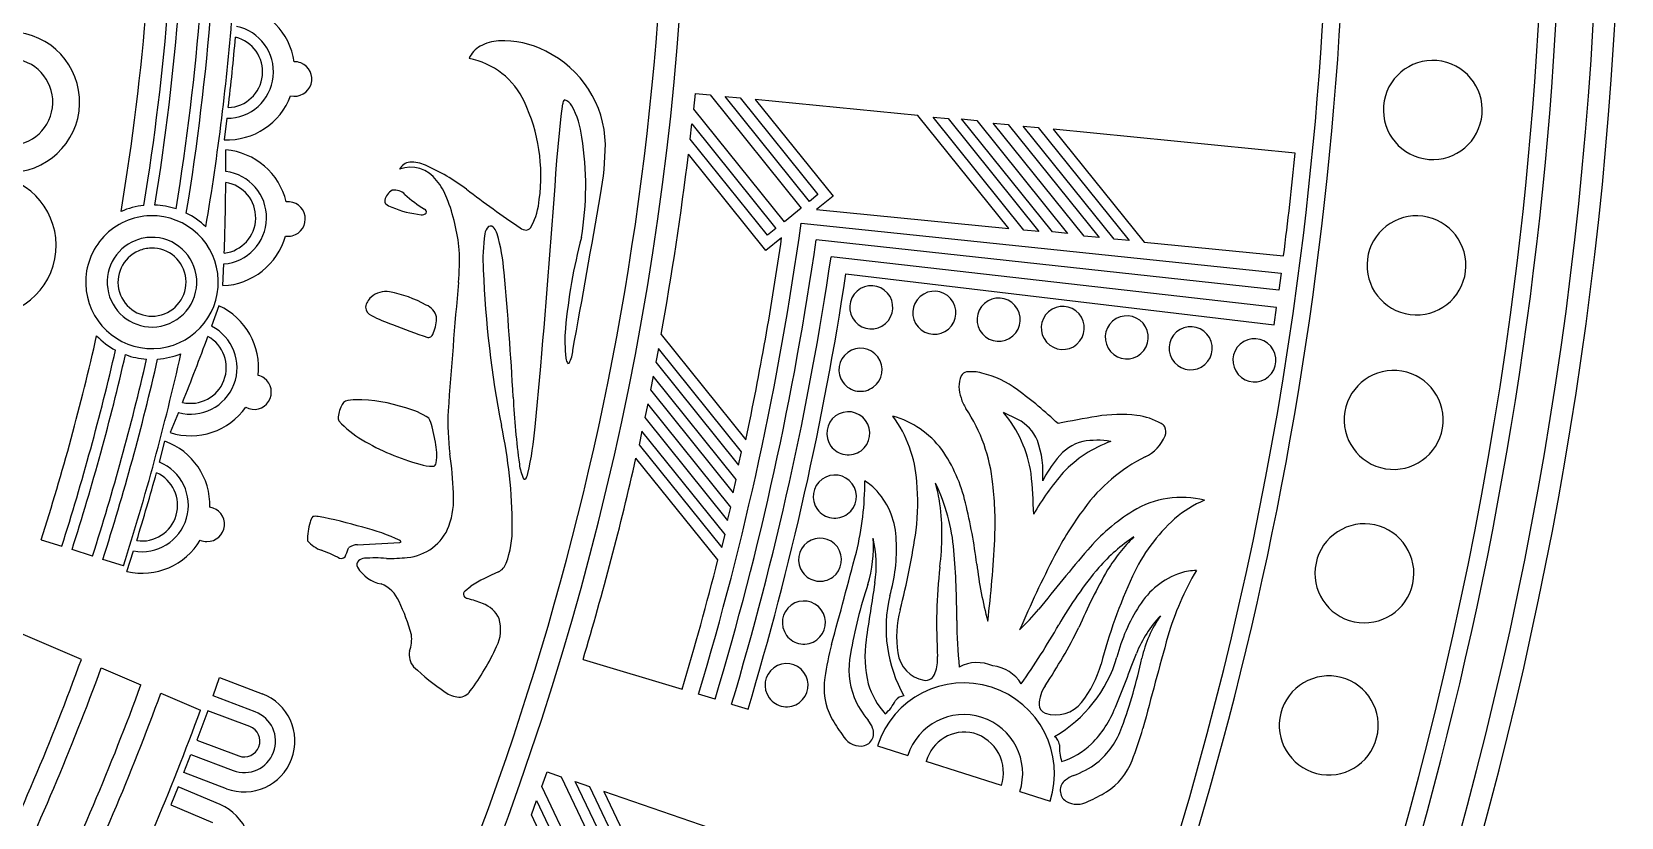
# Model space of a CAD drawing. Header units: metres. Extents: x 0.3 to 22.9, y 0.3 to 22.9.
# Drawn here: x 18.291 to 22.901, y 8.636 to 10.912 of the extents above; entities that cross this region are included whole.
import ezdxf

# ---------------------------------------------------------------- set-up
doc = ezdxf.new("R2010")
doc.units = ezdxf.units.M

msp = doc.modelspace()

# ---------------------------------------------------------------- linework, layer by layer
for p, q in [((19.826082, 10.667754), (19.831276, 10.703456)), ((20.210642, 10.688353), (20.215916, 10.733165)), ((20.215916, 10.733165), (20.258179, 10.728978)), ((20.258179, 10.728978), (20.522309, 10.400933)), ((20.546651, 10.420533), (20.30178, 10.724659)), ((20.30178, 10.724659), (20.345381, 10.720339)), ((20.345381, 10.720339), (20.570993, 10.440132)), ((20.861318, 10.669226), (20.388982, 10.71602)), ((20.388982, 10.71602), (20.614935, 10.435389)), ((18.856582, 10.661389), (18.848622, 10.599054)), ((19.813866, 10.538856), (19.826082, 10.667754)), ((20.473624, 10.361734), (20.210642, 10.688353)), ((21.125107, 10.341605), (20.861318, 10.669226)), ((21.168708, 10.337285), (20.904919, 10.664907)), ((20.904919, 10.664907), (20.94852, 10.660587)), ((20.94852, 10.660587), (21.212309, 10.332966)), ((21.251743, 10.332104), (20.987955, 10.659726)), ((20.987955, 10.659726), (21.031556, 10.655406)), ((21.031556, 10.655406), (21.295344, 10.327784)), ((20.200409, 10.601398), (20.205331, 10.645118)), ((20.205331, 10.645118), (20.449281, 10.342135)), ((21.343112, 10.320007), (21.079324, 10.647629)), ((21.079324, 10.647629), (21.122925, 10.643309)), ((21.122925, 10.643309), (21.386713, 10.315688)), ((21.430314, 10.311368), (21.166526, 10.63899)), ((21.166526, 10.63899), (21.210127, 10.634671)), ((21.210127, 10.634671), (21.473915, 10.307049)), ((21.253728, 10.630351), (21.517516, 10.302729)), ((21.955899, 10.560788), (21.253728, 10.630351)), ((18.853342, 10.507098), (18.853218, 10.569939)), ((20.424939, 10.322535), (20.200409, 10.601398)), ((20.420196, 10.278593), (20.195293, 10.55792)), ((20.570993, 10.440132), (20.546651, 10.420533)), ((20.614935, 10.435389), (20.567112, 10.396884)), ((20.522309, 10.400933), (20.473624, 10.361734)), ((20.567112, 10.396884), (21.125107, 10.341605)), ((20.449281, 10.342135), (20.424939, 10.322535)), ((20.522244, 10.357567), (21.915205, 10.212767)), ((21.212309, 10.332966), (21.168708, 10.337285)), ((21.295344, 10.327784), (21.251743, 10.332104)), ((20.465841, 10.315345), (20.420196, 10.278593)), ((21.908408, 10.162885), (20.565863, 10.309006)), ((21.386713, 10.315688), (21.343112, 10.320007)), ((21.473915, 10.307049), (21.430314, 10.311368)), ((21.517516, 10.302729), (21.921669, 10.262691)), ((18.844979, 10.176449), (18.847698, 10.239225)), ((21.901371, 10.113036), (20.60924, 10.259993)), ((20.652357, 10.21053), (21.894092, 10.063222)), ((21.915205, 10.212767), (21.908408, 10.162885)), ((18.833496, 10.11801), (18.812259, 10.058873)), ((21.894092, 10.063222), (21.901371, 10.113036)), ((20.116188, 10.034696), (20.361783, 9.72967)), ((20.108696, 9.994169), (20.10042, 9.954615)), ((20.349738, 9.694797), (20.108696, 9.994169)), ((19.750384, 9.766915), (19.767381, 9.942689)), ((19.845582, 9.951091), (19.849015, 9.951775)), ((20.093232, 9.91371), (20.084956, 9.874156)), ((20.334274, 9.614339), (20.093232, 9.91371)), ((20.10042, 9.954615), (20.340597, 9.656318)), ((20.084956, 9.874156), (20.325133, 9.57586)), ((20.077141, 9.834029), (20.068866, 9.794475)), ((20.318184, 9.534658), (20.077141, 9.834029)), ((18.716125, 9.80878), (18.692233, 9.750659)), ((20.068866, 9.794475), (20.309043, 9.496179)), ((21.151323, 9.788453), (21.109774, 9.809048)), ((19.461394, 9.722967), (19.451766, 9.767151)), ((20.060439, 9.755109), (20.052163, 9.715554)), ((20.301482, 9.455737), (20.060439, 9.755109)), ((18.660745, 9.664735), (18.676963, 9.725447)), ((20.052163, 9.715554), (20.29234, 9.417258)), ((20.340597, 9.656318), (20.349738, 9.694797)), ((20.280801, 9.381757), (20.043138, 9.676931)), ((20.325133, 9.57586), (20.334274, 9.614339)), ((20.309043, 9.496179), (20.318184, 9.534658)), ((20.29234, 9.417258), (20.301482, 9.455737)), ((18.317881, 9.440101), (18.37747, 9.421108)), ((18.466797, 9.392636), (18.407228, 9.411623)), ((18.566705, 9.347631), (18.585651, 9.407541)), ((19.207836, 9.413482), (19.210534, 9.417555)), ((19.235511, 9.425772), (19.358283, 9.432337)), ((19.358283, 9.432337), (19.361978, 9.434341)), ((19.361978, 9.434341), (19.359036, 9.437813)), ((18.5562, 9.36414), (18.496614, 9.383132)), ((19.547649, 9.291725), (19.564241, 9.305488)), ((18.434484, 9.093497), (18.088839, 9.240421)), ((19.889657, 9.093078), (20.176955, 9.006711)), ((18.492097, 9.069007), (18.607304, 9.020036)), ((18.816296, 8.987399), (18.834848, 9.040429)), ((18.834848, 9.040429), (18.958659, 8.99378)), ((18.664906, 8.995551), (18.780069, 8.946598)), ((20.272681, 8.977934), (20.224815, 8.992323)), ((18.938857, 8.941222), (18.816296, 8.987399)), ((20.32057, 8.963537), (20.368453, 8.949143)), ((18.800931, 8.94466), (18.768967, 8.859646)), ((18.922845, 8.898726), (18.800931, 8.94466)), ((18.768967, 8.859646), (18.890823, 8.813735)), ((18.731268, 8.765303), (18.752368, 8.817372)), ((18.752368, 8.817372), (18.874812, 8.771239)), ((20.74407, 8.843088), (20.83175, 8.814875)), ((18.855009, 8.71868), (18.731268, 8.765303)), ((19.770115, 8.724814), (19.785581, 8.767202)), ((19.785581, 8.767202), (19.825739, 8.753381)), ((21.103405, 8.727464), (20.885133, 8.797698)), ((18.714731, 8.723913), (18.694141, 8.671639)), ((18.83653, 8.67243), (18.714731, 8.723913)), ((19.950684, 8.346351), (19.770115, 8.724814)), ((19.825739, 8.753381), (20.007097, 8.373266)), ((20.035303, 8.386724), (19.867169, 8.739123)), ((19.867169, 8.739123), (19.908599, 8.724865)), ((19.908599, 8.724865), (20.063509, 8.400181)), ((18.694141, 8.671639), (18.814663, 8.620696)), ((19.740105, 8.642562), (19.754976, 8.683969)), ((19.754976, 8.683969), (19.922478, 8.332894)), ((20.398841, 8.556146), (19.950028, 8.710607)), ((19.950028, 8.710607), (20.105173, 8.385432)), ((21.156766, 8.710294), (21.244446, 8.682081)), ((19.894272, 8.319436), (19.740105, 8.642562))]:
    msp.add_line(p, q)
for centre, radius, start, end in [((11.528173, 11.588533), 11.15272, -7.712732, 17.023252), ((11.520644, 11.588798), 10.535135, -7.626609, 15.39459), ((11.549617, 11.591013), 8.581234, -19.361037, 8.983778), ((11.584054, 11.583919), 10.521629, -21.859204, 2.338824), ((11.621137, 11.5783), 11.217655, -32.652432, 1.542881), ((11.620044, 11.578641), 11.281265, -31.438423, 1.606755), ((11.613054, 11.578109), 11.117427, -24.291397, 0.852075), ((11.609709, 11.580545), 8.582877, -44.599256, -2.086167), ((11.701843, 11.541679), 6.943599, -9.53572, -4.48209), ((11.712334, 11.541209), 6.995647, -9.31446, -4.485616), ((11.730032, 11.538412), 7.009017, -9.264364, -4.474445), ((11.724817, 11.539165), 7.076797, -9.271517, -4.477933), ((11.731335, 11.538967), 7.101579, -9.335832, -4.480781), ((11.727617, 11.540058), 7.16791, -9.584043, -4.487802), ((18.856842, 10.796055), 0.197171, 8.551007, 80.459909), ((18.856839, 10.796055), 0.134667, -5.957033, 78.195415), ((18.22578, 10.70844), 0.203466, -7.526495, 82.473505), ((11.727617, 11.540058), 7.182911, -6.774569, -5.140619), ((18.856863, 10.796079), 0.1034, -5.957594, 76.137435), ((19.651625, 10.762302), 0.123792, 93.235222, 119.078341), ((19.658035, 10.620761), 0.265474, 62.318079, 92.89245), ((19.628124, 10.80478), 0.075246, 119.158919, 156.753279), ((19.648096, 10.579977), 0.306375, 1.237244, 64.215678), ((18.22578, 10.70844), 0.125721, -7.526495, 82.473505), ((19.05317, 10.776465), 0.048926, 68.536304, 91.579443), ((19.052941, 10.775389), 0.050011, -17.287123, 68.74353), ((19.518609, 10.617336), 0.220865, 24.579415, 79.466123), ((22.354762, 10.685511), 0.14351, 85.2, 175.2), ((22.354762, 10.685511), 0.14351, -4.8, 85.2), ((18.856839, 10.796055), 0.134667, -90.10948, -5.957033), ((18.856863, 10.796079), 0.1034, -88.052624, -5.957594), ((19.052941, 10.775389), 0.050011, -103.317776, -17.287123), ((18.85683, 10.79607), 0.197187, -92.385646, -20.589982), ((19.261556, 10.49427), 0.50584, -7.710939, 25.14495), ((19.84709, 10.70428), 0.015836, 135.628749, -177.015208), ((19.821814, 10.676996), 0.040818, 29.556136, 70.006043), ((19.640899, 10.5778), 0.247139, 6.649947, 28.871546), ((22.354762, 10.685511), 0.14351, 175.2, -94.8), ((18.22578, 10.70844), 0.203466, -97.526495, -7.526495), ((18.22578, 10.70844), 0.125721, -97.526495, -7.526495), ((22.354762, 10.685511), 0.14351, -94.8, -4.8), ((19.001616, 10.465565), 0.895902, -9.616876, 9.045657), ((18.836791, 10.373437), 0.197187, 13.425931, 85.221595), ((19.143094, 10.590959), 0.811317, -10.716686, -0.308392), ((11.523798, 11.607673), 10.484498, -7.370381, -5.730574), ((19.389422, 10.498608), 0.035407, 94.335082, 154.093867), ((19.389204, 10.425155), 0.094381, 36.705805, 109.581109), ((19.392517, 10.437327), 0.096759, 65.417265, 93.419957), ((19.193342, 9.980168), 0.595409, 53.012848, 66.289013), ((-53.15063, 15.928321), 73.16327, -4.692726, -4.224436), ((11.550882, 11.597249), 8.706667, -10.338676, -6.85584), ((18.15776, 10.293031), 0.203466, -11.126495, 78.873505), ((11.670451, 10.524347), 7.182911, -2.023432, -0.389482), ((18.836822, 10.373424), 0.1034, -1.206457, 80.888573), ((18.836802, 10.373451), 0.134667, -1.207018, 82.945429), ((19.298458, 10.350379), 0.211904, 21.967924, 38.249583), ((19.329023, 10.421758), 0.014495, 170.630195, -143.934466), ((19.356551, 10.415755), 0.042658, 118.864195, 168.693656), ((19.342353, 10.410464), 0.043126, 44.453917, 98.52734), ((19.629161, 10.723372), 0.381406, -132.164664, -121.583691), ((18.967939, 10.22526), 0.565282, 5.612417, 21.196783), ((21.400127, 12.869282), 3.04011, -127.449279, -123.836793), ((19.564056, 10.44315), 0.199471, -28.004371, -4.817385), ((-18.365107, 17.026685), 38.867523, -10.431068, -9.756577), ((18.639287, 10.186519), 0.192413, 91.5, -178.5), ((18.639253, 10.186507), 0.223676, 96.033595, 113.657416), ((18.639287, 10.186519), 0.192413, 1.5, 91.5), ((18.639314, 10.186508), 0.223677, 71.803722, 87.870753), ((18.631826, 10.176602), 0.236002, 46.096607, 63.032407), ((19.03395, 10.369499), 0.050011, 10.123072, 96.153725), ((19.03395, 10.369499), 0.050011, -75.907581, 10.123072), ((19.352674, 10.459381), 0.058149, -127.461869, -107.719328), ((19.446889, 10.663656), 0.282756, -113.315546, -95.405091), ((19.423149, 10.399012), 0.017101, -99.744973, -46.370542), ((19.426049, 10.389675), 0.009405, -18.864059, 69.109276), ((22.30739, 10.235279), 0.14351, 82.8, 172.8), ((22.30739, 10.235279), 0.14351, -7.2, 82.8), ((18.836802, 10.373451), 0.134667, -85.359466, -1.207018), ((18.836822, 10.373424), 0.1034, -83.301486, -1.206457), ((19.639917, 10.323101), 0.035149, 134.626816, 174.608032), ((19.620557, 10.336061), 0.013182, 29.585416, 113.857486), ((19.596738, 10.313344), 0.045814, 16.986558, 39.635527), ((19.730206, 10.376222), 0.039462, -125.473267, -96.137676), ((19.7208, 10.357166), 0.020836, -75.58501, -21.614409), ((11.546769, 11.597921), 9.060773, -16.712471, -7.868079), ((18.639279, 10.186509), 0.129926, 111.346624, -166.310786), ((18.639236, 10.186539), 0.129882, 91.47762, 111.333971), ((18.639266, 10.186505), 0.098661, 91.474066, 112.993394), ((18.639334, 10.186506), 0.129917, 3.764074, 91.520406), ((18.639339, 10.186511), 0.098658, 6.006014, 91.516354), ((18.836805, 10.373451), 0.197171, -87.62396, -15.715058), ((19.034043, 10.368404), 0.048926, -98.743494, -75.700355), ((20.082182, 10.252396), 0.482962, 171.185402, -176.393024), ((19.103157, 10.172659), 0.559046, 4.314334, 15.9974), ((21.446334, 9.905304), 1.614489, 165.266868, 174.770813), ((11.537969, 11.599667), 9.119686, -16.707186, -8.136083), ((11.561962, 11.595236), 8.995399, -11.969508, -8.179968), ((18.15776, 10.293031), 0.203466, -101.126495, -11.126495), ((18.639272, 10.186505), 0.098664, 112.996341, -163.234575), ((18.851837, 10.248962), 0.679408, -5.384092, 2.664279), ((11.532237, 11.600721), 9.175486, -16.703331, -8.402178), ((22.30739, 10.235279), 0.14351, 172.8, -97.2), ((18.639287, 10.186519), 0.192413, -88.5, 1.5), ((18.639334, 10.186506), 0.129917, -83.992258, 3.764074), ((18.639339, 10.186511), 0.098658, -79.504326, 6.006014), ((11.627323, 11.573936), 10.427427, -41.140997, -7.623464), ((22.60991, 10.344559), 3.012227, -177.668372, -169.028259), ((10.350578, 9.352915), 9.349843, 3.070605, 5.288611), ((11.542731, 11.598213), 9.214713, -16.707303, -8.661365), ((22.30739, 10.235279), 0.14351, -97.2, -7.2), ((18.639287, 10.186519), 0.192413, -178.5, -88.5), ((18.639279, 10.186509), 0.129926, -166.310786, -83.968197), ((18.639272, 10.186505), 0.098664, -163.234575, -79.465491), ((19.317231, 10.096176), 0.063229, 79.55422, 132.344512), ((19.265171, 9.815044), 0.34914, 60.977557, 79.517127), ((40.106961, 8.339297), 20.661337, 174.874273, 175.908066), ((20.725753, 10.113749), 0.062504, 131.147012, -138.852988), ((20.725753, 10.113749), 0.062504, 41.147012, 131.147012), ((20.725753, 10.113749), 0.062504, -48.852988, 41.147012), ((20.908827, 10.097772), 0.062504, 131.147012, -138.852988), ((20.908827, 10.097772), 0.062504, 41.147012, 131.147012), ((18.751388, 9.938748), 0.197171, -6.518374, 65.390528), ((19.309253, 10.104004), 0.052073, 131.658343, 168.461909), ((19.288194, 10.117477), 0.030118, -174.17387, -113.412249), ((19.414372, 10.072082), 0.052312, 15.234785, 67.302559), ((20.908827, 10.097772), 0.062504, -48.852988, 41.147012), ((21.09528, 10.077757), 0.062504, 131.147012, -138.852988), ((21.09528, 10.077757), 0.062504, 41.147012, 131.147012), ((21.09528, 10.077757), 0.062504, -48.852988, 41.147012), ((21.281371, 10.053975), 0.062504, 131.147012, -138.852988), ((21.281371, 10.053975), 0.062504, 41.147012, 131.147012), ((18.751386, 9.938749), 0.134667, -21.026414, 63.126034), ((19.44512, 10.403014), 0.355814, -118.337653, -107.781787), ((19.801843, 11.172654), 1.202188, -112.775153, -107.550143), ((19.372646, 10.08121), 0.092315, -26.266621, 2.867467), ((11.623455, 11.575394), 11.056537, -42.40762, -7.711528), ((20.252237, 10.016187), 0.415259, 174.990501, -173.047289), ((20.725753, 10.113749), 0.062504, -138.852988, -48.852988), ((20.908827, 10.097772), 0.062504, -138.852988, -48.852988), ((21.281371, 10.053975), 0.062504, -48.852988, 41.147012), ((21.4671, 10.02642), 0.062504, 131.147012, -138.852988), ((21.4671, 10.02642), 0.062504, 41.147012, 131.147012), ((21.4671, 10.02642), 0.062504, -48.852988, 41.147012), ((21.652465, 9.995081), 0.062504, 41.147012, 131.147012), ((11.704875, 11.557112), 6.943599, -17.751342, -12.697713), ((18.63926, 10.186543), 0.223676, -135.890848, -118.267027), ((12.060757, 12.510683), 7.182911, -21.843951, -20.21), ((18.751414, 9.938766), 0.1034, -21.026975, 61.068054), ((19.440753, 10.041048), 0.014693, -95.536484, -2.698679), ((21.09528, 10.077757), 0.062504, -138.852988, -48.852988), ((21.281371, 10.053975), 0.062504, -138.852988, -48.852988), ((21.652465, 9.995081), 0.062504, 131.147012, -138.852988), ((21.652465, 9.995081), 0.062504, -48.852988, 41.147012), ((21.837466, 9.95994), 0.062504, 131.147012, -138.852988), ((21.837466, 9.95994), 0.062504, 41.147012, 131.147012), ((11.714764, 11.553577), 6.995647, -17.747817, -12.918973), ((11.732205, 11.549469), 7.009017, -17.758987, -12.969068), ((11.727092, 11.550746), 7.076797, -17.755499, -12.961915), ((11.733201, 11.548463), 7.101579, -17.752652, -12.8976), ((11.729346, 11.548859), 7.16791, -17.74563, -12.64939), ((18.639315, 10.186518), 0.223677, -110.104185, -94.037154), ((18.636133, 10.198522), 0.236002, -85.265839, -68.330039), ((19.865198, 9.966886), 0.025185, -177.801989, -141.157754), ((19.774626, 9.994042), 0.085558, -29.604499, -2.959144), ((20.694625, 9.932636), 0.062504, 126.3824, -143.6176), ((20.694625, 9.932636), 0.062504, 36.3824, 126.3824), ((20.694625, 9.932636), 0.062504, -53.6176, 36.3824), ((21.4671, 10.02642), 0.062504, -138.852988, -48.852988), ((21.837466, 9.95994), 0.062504, -48.852988, 41.147012), ((18.935871, 9.868789), 0.048926, 53.466923, 76.510062), ((21.064444, 9.8829), 0.084447, 157.461758, -157.87593), ((21.007063, 9.903158), 0.02391, 103.260086, 149.567272), ((21.015043, 9.804745), 0.122428, 75.223294, 96.314187), ((20.981187, 9.649845), 0.280922, 53.155016, 76.604531), ((21.652465, 9.995081), 0.062504, -138.852988, -48.852988), ((21.837466, 9.95994), 0.062504, -138.852988, -48.852988), ((22.241206, 9.787426), 0.14351, 80.4, 170.4), ((22.241206, 9.787426), 0.14351, -9.6, 80.4), ((18.751386, 9.938749), 0.134667, -105.178862, -21.026414), ((18.751414, 9.938766), 0.1034, -103.122005, -21.026975), ((18.935371, 9.86781), 0.050011, -32.356504, 53.674148), ((20.694625, 9.932636), 0.062504, -143.6176, -53.6176), ((20.391438, 8.842106), 1.281027, 46.841439, 53.710029), ((18.75138, 9.938766), 0.197187, -107.455027, -35.659363), ((18.935371, 9.86781), 0.050011, -118.387157, -32.356504), ((19.27105, 9.788119), 0.091666, 151.102972, 174.774676), ((19.208092, 9.824215), 0.019141, 113.835171, 154.634011), ((19.23411, 9.710193), 0.135792, 91.785286, 104.392137), ((19.228727, 9.383681), 0.46224, 71.53146, 89.857162), ((19.33027, 9.633029), 0.19434, 54.962768, 76.645602), ((21.744574, 9.947557), 2.059714, -177.389747, -171.9546), ((21.095697, 9.883821), 0.114268, -163.358568, -146.378541), ((19.198356, 9.793185), 0.018879, 169.988756, -152.503928), ((19.37766, 9.956923), 0.261106, -138.663869, -119.584591), ((19.373273, 9.750462), 0.080248, 12.003196, 31.298959), ((20.197355, 9.781016), 0.699822, 177.328964, -172.450507), ((20.659192, 9.74849), 0.062504, 126.3824, -143.6176), ((20.659192, 9.74849), 0.062504, 36.3824, 126.3824), ((20.659192, 9.74849), 0.062504, -53.6176, 36.3824), ((20.491495, 9.582446), 0.367394, 4.006562, 35.973086), ((20.715554, 9.540079), 0.268372, 36.940397, 74.15597), ((20.598617, 9.554095), 0.482228, 5.630153, 33.54218), ((20.832559, 9.578152), 0.360779, 8.529563, 39.791325), ((21.097083, 9.681545), 0.11988, 22.812948, 63.098705), ((21.732325, 7.593441), 2.232026, 99.086949, 102.015082), ((21.448242, 9.399848), 0.403451, 83.173998, 99.76487), ((21.46954, 9.602861), 0.199368, 60.702566, 82.317016), ((21.554146, 9.752921), 0.027103, 31.748734, 61.451285), ((22.241206, 9.787426), 0.14351, 170.4, -99.6), ((19.592429, 10.309033), 0.673467, -120.68459, -105.134125), ((18.297914, 9.478085), 1.386185, -0.039074, 12.210015), ((18.864081, 9.83544), 0.888948, -13.241419, -4.421106), ((21.46858, 9.786987), 0.118761, -63.955296, -22.607168), ((21.551148, 9.753208), 0.029558, -23.686384, 28.214476), ((22.241206, 9.787426), 0.14351, -99.6, -9.6), ((18.610013, 9.539974), 0.197187, -1.64345, 70.152213), ((19.289866, 9.685886), 0.175491, -7.512322, 12.198402), ((18.244164, 9.517906), 1.271014, 2.62714, 7.739425), ((20.659192, 9.74849), 0.062504, -143.6176, -53.6176), ((20.572167, 9.448663), 0.438112, 12.943617, 35.225839), ((20.948264, 9.634296), 0.275741, -4.872136, 19.87202), ((21.374387, 9.592757), 0.137014, 104.775018, 142.785679), ((21.54966, 9.376486), 0.371912, 110.318175, 135.934627), ((21.380034, 9.46365), 0.264721, 81.20284, 98.819887), ((18.610027, 9.539984), 0.134667, -16.2764, 67.876048), ((19.454505, 9.777017), 0.124027, -107.795125, -90.505651), ((19.453493, 9.66336), 0.010366, -90.457235, -2.306125), ((19.820057, 9.669277), 0.115358, -175.030197, -152.927079), ((11.550882, 11.597249), 8.706667, -16.715249, -12.741765), ((21.550861, 9.443037), 0.368317, 140.840326, 152.890454), ((21.73421, 9.247888), 0.482228, 116.276581, 144.188608), ((11.729346, 11.548859), 7.182911, -17.092813, -15.458863), ((18.61004, 9.539953), 0.1034, -16.275838, 65.819191), ((19.720136, 9.618188), 0.003134, -153.205656, -68.325021), ((19.700199, 9.635861), 0.029474, -44.299801, -7.874657), ((20.620035, 9.565017), 0.062504, 126.3824, -143.6176), ((20.620035, 9.565017), 0.062504, 36.3824, 126.3824), ((20.620035, 9.565017), 0.062504, -53.6176, 36.3824), ((19.871215, 9.604762), 0.835714, -13.889714, 0.397251), ((20.608494, 9.454196), 0.184753, 43.347122, 57.81342), ((20.176406, 9.54909), 0.684137, -6.799277, 4.949561), ((20.48083, 9.481611), 0.448498, 8.000115, 15.788233), ((20.407596, 9.361168), 0.560025, 4.911928, 25.655906), ((20.12159, 9.488923), 0.963517, -2.904969, 6.70401), ((19.70355, 9.477048), 1.49382, 1.421048, 5.940942), ((21.875558, 9.125405), 0.782074, 139.324344, 150.198518), ((19.27246, 9.559908), 0.241928, -19.324385, 3.852889), ((20.573222, 9.43274), 0.225296, 1.439175, 41.157346), ((19.494444, 9.177867), 1.54927, 7.104194, 13.776265), ((21.626048, 9.290581), 0.272237, 75.8639, 121.260446), ((21.818451, 9.254774), 0.325169, 112.782278, 130.83338), ((18.610027, 9.539984), 0.134667, -100.428847, -16.2764), ((18.61004, 9.539953), 0.1034, -98.370868, -16.275838), ((18.799368, 9.484912), 0.050011, -4.946309, 81.084343), ((19.138616, 9.480866), 0.042075, 141.668668, 165.915579), ((19.11364, 9.480505), 0.027647, 74.422079, 106.881509), ((18.926575, 8.410656), 1.113596, 73.090956, 79.941716), ((20.620035, 9.565017), 0.062504, -143.6176, -53.6176), ((20.237097, 9.453934), 0.693742, -7.713705, 7.462144), ((22.113807, 8.951732), 0.963517, 143.114751, 152.72373), ((21.783678, 9.043318), 0.565437, 121.912317, 139.518045), ((21.951848, 9.118233), 0.515833, 132.127721, 155.180438), ((18.799368, 9.484912), 0.050011, -90.976962, -4.946309), ((19.242817, 9.444705), 0.152253, 162.25662, -177.165453), ((19.114422, 8.917369), 0.575064, 64.826062, 76.315506), ((19.367769, 9.530694), 0.142377, -85.172626, -20.922493), ((19.410043, 9.468609), 0.27419, -20.66481, 1.78307), ((18.876936, 9.742992), 1.997798, -14.679545, -7.909035), ((22.156326, 9.342737), 0.14351, 78, 168), ((22.156326, 9.342737), 0.14351, -12, 78), ((18.61003, 9.539983), 0.197171, -102.693341, -30.784439), ((18.799173, 9.48383), 0.048926, -113.812875, -90.769737), ((19.159497, 9.493908), 0.089133, -140.469328, -108.586237), ((18.977666, 8.991223), 0.445454, 63.280129, 69.853891), ((19.122169, 9.432561), 0.087765, -28.637623, -12.555486), ((19.23815, 9.37568), 0.050161, 93.01545, 123.404617), ((20.577149, 9.382218), 0.062504, 126.3824, -143.6176), ((20.577149, 9.382218), 0.062504, 36.3824, 126.3824), ((20.577149, 9.382218), 0.062504, -53.6176, 36.3824), ((20.372474, 9.416693), 0.359482, -17.158614, 4.45774), ((20.390935, 9.365422), 0.34904, -8.301048, 13.116973), ((20.303945, 9.414397), 0.495084, -16.053253, 2.778857), ((18.666871, 9.214064), 2.306954, -0.211024, 4.850221), ((17.664693, 9.612506), 3.42352, -6.847703, -2.886713), ((25.750077, 5.634403), 5.795446, 139.341709, 141.546724), ((21.765308, 9.029249), 0.502715, 123.496849, 138.945045), ((21.842774, 9.086986), 0.506589, 134.474094, 148.358679), ((19.187708, 9.403105), 0.017058, -124.871424, -47.65176), ((19.250018, 9.367579), 0.016512, 134.418177, -153.426386), ((19.325393, 9.415741), 0.105883, -148.357519, -101.413778), ((19.25745, 9.356777), 0.029516, 93.544663, 130.042242), ((19.287113, 8.91365), 0.473633, 86.130987, 93.81193), ((19.334054, 9.743462), 0.357572, -92.401387, -82.657749), ((19.62329, 9.388367), 0.046345, -63.291144, -20.882099), ((11.549241, 11.59753), 9.008319, -16.714507, -14.239149), ((-0.280121, 14.894548), 21.669695, -15.408537, -14.676888), ((22.426641, 9.193898), 1.511325, 173.659004, -176.48608), ((22.166193, 9.503398), 1.142251, -173.266708, -164.821042), ((24.299774, 7.823389), 3.42352, 152.705474, 156.666464), ((22.156326, 9.342737), 0.14351, 168, -102), ((19.857722, 8.83796), 0.552009, 112.76513, 122.117706), ((20.577149, 9.382218), 0.062504, -143.6176, -53.6176), ((29.336062, 7.898625), 8.715607, 170.647176, 171.747907), ((22.198951, 8.665457), 1.0687, 139.507004, 150.386527), ((22.720411, 8.592809), 1.51353, 149.861413, 156.920942), ((22.957036, 8.663576), 1.61905, 155.50875, 165.111573), ((21.695153, 9.130217), 0.225296, 108.661415, 148.379586), ((22.388478, 8.925995), 0.835714, 149.42151, 163.708475), ((21.675449, 9.166497), 0.184753, 92.005342, 106.471639), ((19.268596, 9.224166), 0.094821, 23.120306, 67.789719), ((19.555403, 9.28177), 0.012618, 127.913962, -161.16233), ((19.559505, 9.287777), 0.018948, -147.858701, -103.566042), ((19.458286, 8.90113), 0.380731, 68.407306, 75.275027), ((22.026644, 8.874203), 1.381441, 161.583168, 170.213405), ((21.165864, 9.184107), 0.397272, 166.404658, -150.326898), ((22.156326, 9.342737), 0.14351, -102, -12), ((18.782046, 8.990013), 0.634701, 15.99389, 25.314102), ((19.570509, 9.176716), 0.083238, 24.731655, 70.424677), ((20.53052, 9.200097), 0.062504, 126.3824, -143.6176), ((20.53052, 9.200097), 0.062504, 36.3824, 126.3824), ((20.53052, 9.200097), 0.062504, -53.6176, 36.3824), ((21.10974, 9.157765), 0.310426, 165.26437, -171.623668), ((20.622526, 9.734746), 0.770249, -46.138151, -40.115302), ((21.918705, 8.978985), 0.495084, 147.039904, 165.872014), ((19.540725, 9.180207), 0.109947, -26.86861, 16.558322), ((22.462933, 9.21807), 1.489176, -179.518958, -174.326374), ((19.325499, 10.313532), 2.243846, -35.127932, -29.942745), ((19.916569, 9.889083), 1.576817, -33.573638, -26.475525), ((21.818886, 8.980382), 0.34904, 136.701788, 158.119809), ((21.86062, 9.015421), 0.359482, 145.361021, 166.977375), ((19.26809, 9.155095), 0.124475, -17.669343, 4.515304), ((19.025934, 9.407557), 0.672576, -37.100153, -24.324843), ((20.53052, 9.200097), 0.062504, -143.6176, -53.6176), ((21.455019, 8.915953), 0.872779, 165.334782, 171.803008), ((21.034402, 9.10268), 0.327085, 171.758597, -165.855402), ((42.467458, 3.367874), 21.669695, 164.495649, 165.227298), ((11.670866, 11.559097), 7.199008, -26.000989, -20.028755), ((19.436332, 9.105785), 0.05096, 166.924604, -138.274158), ((20.88981, 9.064935), 0.228792, 168.890508, -159.115539), ((20.896412, 9.125653), 0.094699, -172.04291, -101.095412), ((20.806458, 9.094853), 0.111883, -20.847018, 3.286893), ((21.033142, 8.975754), 0.108425, 65.370949, 118.712586), ((21.057853, 9.213231), 0.397272, -59.854341, -16.585897), ((13.348951, 12.209471), 8.715607, -21.929146, -20.828415), ((20.15796, 9.378085), 1.381441, -20.394644, -11.764407), ((11.665172, 11.561501), 7.267698, -25.972754, -20.057016), ((19.890939, 9.590413), 0.715251, -133.532559, -124.124081), ((20.480134, 9.018654), 0.062504, 126.3824, -143.6176), ((20.480134, 9.018654), 0.062504, 36.3824, 126.3824), ((20.480134, 9.018654), 0.062504, -53.6176, 36.3824), ((20.776197, 9.011218), 0.187326, 171.040712, -152.590783), ((20.882583, 9.061564), 0.029173, -98.665623, -12.928752), ((21.067836, 8.966399), 0.108425, 31.106175, 84.447813), ((21.093126, 9.162245), 0.310426, -38.557571, -15.445609), ((22.052899, 8.901992), 0.14351, 75.6, 165.6), ((22.052899, 8.901992), 0.14351, -14.4, 75.6), ((11.667478, 11.560501), 7.390206, -25.923769, -20.106182), ((11.669464, 11.559561), 7.450527, -25.899634, -20.129188), ((18.906834, 8.85623), 0.146989, -20.645006, 69.354994), ((19.535522, 9.063742), 0.079885, -125.008274, -94.531591), ((19.530221, 9.02207), 0.037977, -91.524351, -32.165441), ((20.925949, 9.082723), 0.21716, -163.968156, -137.266804), ((20.994258, 8.762585), 0.262821, 72.163246, 162.163246), ((20.994258, 8.762585), 0.262821, -17.836754, 72.163246), ((21.309694, 8.961442), 0.096926, 144.961426, 179.709972), ((11.664412, 11.561171), 7.580802, -25.84652, -20.175319), ((20.480134, 9.018654), 0.062504, -143.6176, -53.6176), ((20.922763, 9.087916), 0.267949, -157.035617, -140.389928), ((20.676657, 9.035381), 0.134405, -48.087151, -27.114002), ((20.822302, 8.955469), 0.032009, 92.889118, 144.351211), ((21.237963, 8.961785), 0.025194, 179.663877, -107.407688), ((21.261391, 9.027238), 0.094699, -109.085827, -38.138329), ((21.130557, 9.076752), 0.327085, -44.325837, -21.939836), ((18.906834, 8.85623), 0.090824, -20.645006, 69.354994), ((20.914521, 9.085256), 0.34421, -152.249517, -142.419772), ((20.655535, 8.866589), 0.079034, 20.460279, 39.709511), ((20.994258, 8.762585), 0.170714, 72.163246, 162.163246), ((20.994258, 8.762585), 0.170714, -17.836754, 72.163246), ((22.052899, 8.901992), 0.14351, 165.6, -104.4), ((18.906834, 8.85623), 0.045412, -20.645006, 69.354994), ((20.696898, 8.904518), 0.062409, -152.117411, -89.284923), ((20.695572, 8.879223), 0.037169, -86.753505, 23.789192), ((20.996187, 8.767371), 0.11512, 76.564699, 164.725765), ((20.989826, 8.764542), 0.119478, -18.07927, 73.911751), ((21.239896, 8.842866), 0.032009, 5.46755, 56.929643), ((21.236572, 8.971432), 0.228792, -51.0657, -19.071747), ((20.673084, 9.126798), 0.872779, -21.984247, -15.516021), ((22.052899, 8.901992), 0.14351, -104.4, -14.4), ((18.906834, 8.85623), 0.090824, -110.645006, -20.645006), ((18.906834, 8.85623), 0.045412, -110.645006, -20.645006), ((21.405972, 8.838725), 0.134405, 176.932763, -162.094088), ((21.214276, 9.004977), 0.21716, -72.914435, -46.213083), ((18.906834, 8.85623), 0.146989, -110.645006, -20.645006), ((21.21964, 9.007865), 0.267949, -69.791311, -53.145622), ((21.307778, 8.86788), 0.187326, -57.590456, -21.221951), ((11.573214, 11.604037), 8.563312, -57.802805, -19.495589), ((21.311115, 8.713245), 0.037169, 126.029569, -123.427734), ((21.339373, 8.682195), 0.079034, 110.10925, 129.358482), ((18.779303, 8.537039), 0.146989, -22.912961, 67.087039), ((21.322686, 8.735778), 0.062409, -120.896315, -58.063828), ((21.225428, 9.001422), 0.34421, -67.761467, -57.931722)]:
    msp.add_arc(centre, radius, start, end)

doc.saveas('drawing.dxf')
